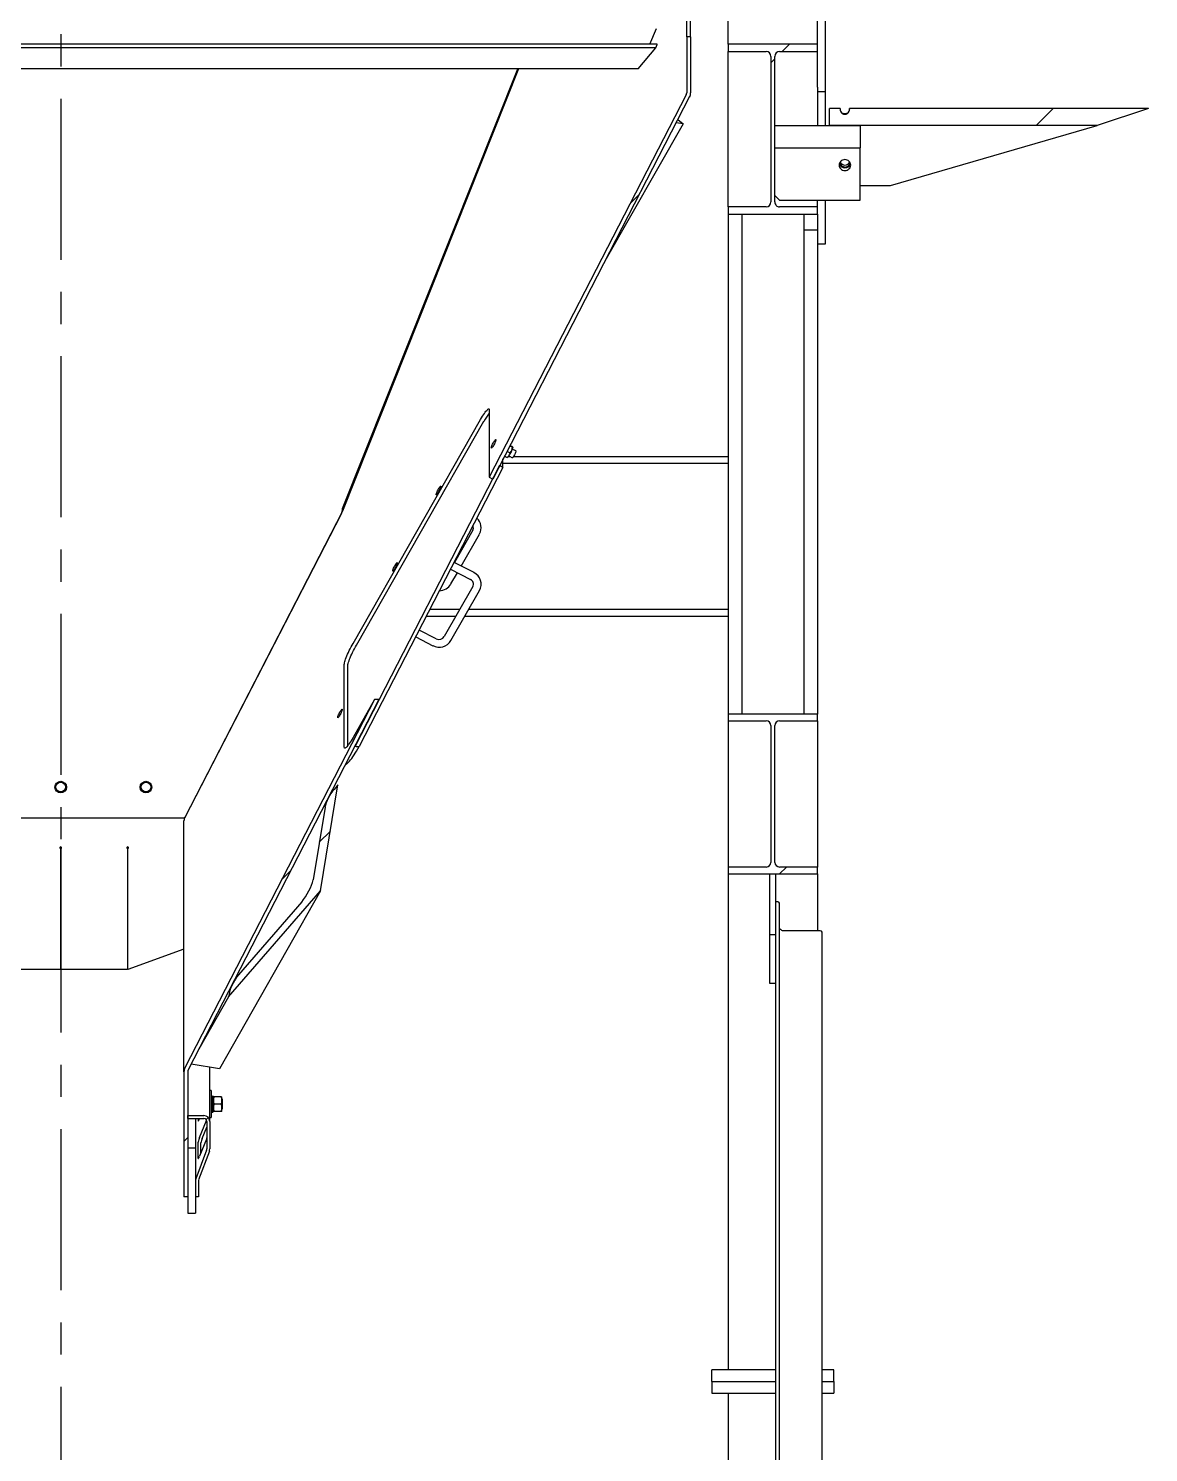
# Model space of a CAD drawing. Header units: millimetres. Extents: x 0 to 55611, y 0 to 32827.
# Drawn here: x 15139 to 16979, y 11817 to 14158 of the extents above; entities that cross this region are included whole.
import ezdxf

# ---------------------------------------------------------------- set-up
doc = ezdxf.new("R2010")
doc.units = ezdxf.units.MM
doc.header["$LTSCALE"] = 10
doc.linetypes.add('CENTER', pattern=[50.8, 31.75, -6.35, 6.35, -6.35])
doc.linetypes.add('SLD-Continua', pattern=[0])
for name, color, linetype in [('EQUIPO', 30, 'SLD-Continua'), ('FIMSA-CENTROS', 3, 'CENTER'), ('STRUC', 5, 'SLD-Continua')]:
    doc.layers.add(name, color=color, linetype=linetype)
pattern_1 = [(45, (-10791.9, -12779.9), (-404.1115, 404.1115), []), (45, (-10522.5, -12779.9), (-404.1115, 404.1115), [])]

msp = doc.modelspace()

# ---------------------------------------------------------------- hatches: boundary and pattern name
at = {"linetype": 'SLD-Continua', "lineweight": 18}
h = msp.add_hatch(dxfattribs=at)
h.set_pattern_fill('ANSI32', scale=60, style=0)
h.set_pattern_definition(pattern_1)
edge = h.paths.add_edge_path(flags=0)
edge.add_line((16226.6, 14051.9), (16226.6, 14144.1))
edge.add_line((16226.6, 14144.1), (16220.2, 14144.1))
edge.add_line((16220.2, 14144.1), (16220.2, 14051.9))
edge.add_ellipse((16213.9, 14051.9), major_axis=(0, -6.68), ratio=0.950977, start_angle=61.5585, end_angle=90, ccw=False)
edge.add_line((16219.5, 14048.8), (15895.8, 13420.3))
edge.add_line((15895.8, 13420.3), (15901.4, 13417.2))
edge.add_line((15901.4, 13417.2), (16225, 14045.6))
edge.add_ellipse((16213.9, 14051.9), major_axis=(0, -13.4), ratio=0.950977, start_angle=61.5585, end_angle=90)
h = msp.add_hatch(dxfattribs=at)
h.set_pattern_fill('ANSI32', scale=60, style=0)
h.set_pattern_definition(pattern_1)
edge = h.paths.add_edge_path(flags=0)
edge.add_line((16372.7, 14119.8), (16435, 14119.8))
edge.add_line((16435, 14119.8), (16435, 14131.7))
edge.add_line((16435, 14131.7), (16288.5, 14131.7))
edge.add_line((16288.5, 14131.7), (16288.5, 14119.8))
edge.add_line((16288.5, 14119.8), (16350.8, 14119.8))
edge.add_ellipse((16350.8, 14111.7), major_axis=(0, 8.11), ratio=0.939582, start_angle=-90, end_angle=0, ccw=False)
edge.add_line((16358.4, 14111.7), (16358.4, 13872.5))
edge.add_ellipse((16350.8, 13872.5), major_axis=(0, 8.11), ratio=0.939582, start_angle=180, end_angle=270, ccw=False)
edge.add_line((16350.8, 13864.4), (16288.5, 13864.4))
edge.add_line((16288.5, 13864.4), (16288.5, 13852.5))
edge.add_line((16288.5, 13852.5), (16435, 13852.5))
edge.add_line((16435, 13852.5), (16435, 13864.4))
edge.add_line((16435, 13864.4), (16372.7, 13864.4))
edge.add_ellipse((16372.7, 13872.5), major_axis=(0, 8.11), ratio=0.939582, start_angle=90, end_angle=180, ccw=False)
edge.add_line((16365, 13872.5), (16365, 14111.7))
edge.add_ellipse((16372.7, 14111.7), major_axis=(0, 8.11), ratio=0.939582, start_angle=0, end_angle=90, ccw=False)
h = msp.add_hatch(dxfattribs=at)
h.set_pattern_fill('ANSI32', scale=60, style=0)
h.set_pattern_definition(pattern_1)
edge = h.paths.add_edge_path(flags=0)
edge.add_line((16455, 13998.3), (16894.6, 13998.3))
edge.add_line((16894.6, 13998.3), (16978.9, 14026.2))
edge.add_line((16978.9, 14026.2), (16487.9, 14026.2))
edge.add_ellipse((16480, 14025.1), major_axis=(0, -8.45), ratio=0.939582, start_angle=-97.4371, end_angle=97.4371, ccw=False)
edge.add_line((16472.2, 14026.2), (16455, 14026.2))
edge.add_line((16455, 14026.2), (16455, 13998.3))
h = msp.add_hatch(dxfattribs=at)
h.set_pattern_fill('ANSI32', scale=60, style=0)
h.set_pattern_definition(pattern_1)
edge = h.paths.add_edge_path(flags=0)
edge.add_line((15394.2, 12237.7), (15400.5, 12237.7))
edge.add_line((15400.5, 12237.7), (15400.5, 12443.1))
edge.add_ellipse((15406.9, 12443.1), major_axis=(0, -6.68), ratio=0.950977, start_angle=241.5585, end_angle=270, ccw=False)
edge.add_line((15401.3, 12446.3), (15714.6, 13054.6))
edge.add_line((15714.6, 13054.6), (15707.4, 13054.6))
edge.add_line((15707.4, 13054.6), (15395.7, 12449.5))
edge.add_ellipse((15406.9, 12443.1), major_axis=(0, -13.4), ratio=0.950977, start_angle=241.5585, end_angle=270)
edge.add_line((15394.2, 12443.1), (15394.2, 12237.7))
h = msp.add_hatch(dxfattribs=at)
h.set_pattern_fill('ANSI32', scale=60, style=0)
h.set_pattern_definition(pattern_1)
edge = h.paths.add_edge_path(flags=0)
edge.add_line((16350.8, 12779.5), (16288.5, 12779.5))
edge.add_line((16288.5, 12779.5), (16288.5, 12768.4))
edge.add_line((16288.5, 12768.4), (16435, 12768.4))
edge.add_line((16435, 12768.4), (16435, 12779.5))
edge.add_line((16435, 12779.5), (16372.7, 12779.5))
edge.add_arc((16372.7, 12787.2), 7.62, 180, 270, ccw=False)
edge.add_line((16365, 12787.2), (16365, 13012))
edge.add_arc((16372.7, 13012), 7.62, 90, 180, ccw=False)
edge.add_line((16372.7, 13019.6), (16435, 13019.6))
edge.add_line((16435, 13019.6), (16435, 13030.7))
edge.add_line((16435, 13030.7), (16288.5, 13030.7))
edge.add_line((16288.5, 13030.7), (16288.5, 13019.6))
edge.add_line((16288.5, 13019.6), (16350.8, 13019.6))
edge.add_arc((16350.8, 13012), 7.62, 0, 90, ccw=False)
edge.add_line((16358.4, 13012), (16358.4, 12787.2))
edge.add_arc((16350.8, 12787.2), 7.62, 270, 360, ccw=False)
h = msp.add_hatch(dxfattribs=at)
h.set_pattern_fill('ANSI32', scale=60, style=0)
h.set_pattern_definition(pattern_1)
edge = h.paths.add_edge_path(flags=0)
edge.add_line((15468.8, 12573.3), (15467.6, 12566))
edge.add_line((15467.6, 12566), (15618.6, 12740.2))
edge.add_line((15618.6, 12740.2), (15647.1, 12914.5))
edge.add_line((15647.1, 12914.5), (15640.8, 12907.2))
edge.add_ellipse((15638.4, 12892.7), major_axis=(-11.5, -20.3), ratio=0.271936, start_angle=233.8042, end_angle=323.8042)
edge.add_line((15625.9, 12878.2), (15606.3, 12758.4))
edge.add_ellipse((15590.5, 12740.2), major_axis=(-14.4, -25.4), ratio=0.271936, start_angle=53.8042, end_angle=143.8042, ccw=False)
edge.add_line((15587.6, 12722.1), (15483.7, 12602.3))
edge.add_ellipse((15481.4, 12587.8), major_axis=(-11.5, -20.3), ratio=0.271936, start_angle=233.8042, end_angle=323.8042)
h = msp.add_hatch(dxfattribs=at)
h.set_pattern_fill('ANSI32', scale=60, style=0)
h.set_pattern_definition(pattern_1)
edge = h.paths.add_edge_path(flags=0)
edge.add_line((15436.5, 12316.3), (15436.5, 12361.2))
edge.add_ellipse((15427, 12361.2), major_axis=(0, 10), ratio=0.950977, start_angle=270, end_angle=360)
edge.add_line((15427, 12371.2), (15400.5, 12371.2))
edge.add_line((15400.5, 12371.2), (15400.5, 12366.2))
edge.add_line((15400.5, 12366.2), (15427, 12366.2))
edge.add_ellipse((15427, 12361.2), major_axis=(0, 5.01), ratio=0.950977, start_angle=-90, end_angle=0, ccw=False)
edge.add_line((15431.8, 12361.2), (15431.8, 12316.3))
edge.add_ellipse((15427, 12316.3), major_axis=(0, 5.01), ratio=0.950977, start_angle=248.7321, end_angle=270, ccw=False)
edge.add_line((15431.4, 12314.5), (15413.9, 12267.1))
edge.add_ellipse((15422.7, 12263.4), major_axis=(0, 10), ratio=0.950977, start_angle=68.7321, end_angle=90)
edge.add_line((15413.2, 12263.4), (15413.2, 12237.7))
edge.add_line((15413.2, 12237.7), (15418, 12237.7))
edge.add_line((15418, 12237.7), (15418, 12263.4))
edge.add_ellipse((15422.7, 12263.4), major_axis=(0, 5.01), ratio=0.950977, start_angle=68.7321, end_angle=90, ccw=False)
edge.add_line((15418.3, 12265.3), (15435.9, 12312.7))
edge.add_ellipse((15427, 12316.3), major_axis=(0, 10), ratio=0.950977, start_angle=248.7321, end_angle=270)

# ---------------------------------------------------------------- linework, layer by layer
at = {"layer": 'EQUIPO', "linetype": 'SLD-Continua', "lineweight": 25}
for p, q in [((16226.6, 14144.1), (16226.6, 15029.7)), ((16220.2, 14144.1), (16220.2, 14512.3)), ((16159.7, 14131.9), (16170.7, 14157.6)), ((16220.2, 14144.1), (16220.2, 14051.9)), ((16226.6, 14144.1), (16220.2, 14144.1)), ((16226.6, 14144.1), (16226.6, 14051.9)), ((16171.6, 14131.9), (14211.9, 14131.9)), ((16169.5, 14125.6), (14213.9, 14125.6)), ((16140.3, 14091), (16169.5, 14125.6)), ((16169.5, 14125.6), (16170.7, 14128.4)), ((16140.3, 14091), (14243.1, 14091)), ((15943.7, 14091), (15654.7, 13364.5)), ((15654.7, 13368.6), (15942.9, 14091)), ((16219.5, 14048.8), (15895.8, 13420.3)), ((16225, 14045.6), (15901.4, 13417.2)), ((16214.3, 14000.8), (16085.8, 13775.2)), ((16214.3, 14000.8), (16202.9, 14002.7)), ((16205.8, 14008.2), (16214.3, 14000.8)), ((15654.7, 13365), (15732.7, 13560.4)), ((15895.8, 13530.7), (15895.8, 13420.3)), ((15671.9, 13147), (15881.5, 13514.9)), ((15677.5, 13144.1), (15887.1, 13512)), ((15924.9, 13462.8), (15930, 13460.1)), ((15929.4, 13471.7), (15934, 13469.3)), ((15929.9, 13472.5), (15933, 13470.9)), ((15939.5, 13463.5), (15933.6, 13466.5)), ((15934.3, 13469.3), (15934.3, 13469.6)), ((15912.8, 13439.3), (15675.2, 12978)), ((15918.3, 13436.1), (15682.1, 12977.4)), ((15918.3, 13436.1), (15912.8, 13439.3)), ((15918.3, 13436.1), (15918.3, 13450.1)), ((15920.7, 13454.8), (15925.1, 13452.6)), ((15925.2, 13452.7), (15925.1, 13452.6)), ((15925.3, 13452.6), (15926, 13453.1)), ((15927.8, 13455.2), (15933.7, 13452.2)), ((15895.8, 13420.3), (15901.4, 13417.2)), ((15654.7, 13364.5), (15394.9, 12860.1)), ((15654.7, 13365), (15654.7, 13368.6)), ((15652.2, 13359.5), (15394.9, 12860.1)), ((15868.7, 13333.1), (15838.4, 13279.9)), ((15849.7, 13274.1), (15879.7, 13326.8)), ((15832.2, 13268.8), (15864.9, 13252)), ((15870.7, 13263.3), (15838, 13280.1)), ((15832.9, 13244.7), (15843.4, 13263.1)), ((15868.7, 13240.3), (15821.9, 13158.2)), ((15832.9, 13151.9), (15879.7, 13234.1)), ((15775, 13157.7), (15803, 13143.3)), ((15808.8, 13154.6), (15780.8, 13169)), ((15657.6, 12976.5), (15657.6, 13112.6)), ((15663.2, 12979), (15663.2, 13109.7)), ((15707.4, 13054.6), (15395.7, 12449.5)), ((15714.6, 13054.6), (15401.3, 12446.3)), ((15707.4, 13054.6), (15671.9, 12992.3)), ((15714.6, 13054.6), (15707.4, 13054.6)), ((15618.6, 12740.2), (15647.1, 12914.5)), ((15632.9, 12895.8), (15632, 12894.3)), ((15647.1, 12914.5), (15640.8, 12907.2)), ((15625.9, 12878.2), (15606.3, 12758.4)), ((15394.9, 12860.1), (14988.5, 12860.1)), ((15394.2, 12443.1), (15394.2, 12855.5)), ((15394.9, 12860.1), (15395.7, 12861.5)), ((15191.2, 12809.9), (15191.2, 12611.3)), ((15192.2, 12611.3), (15192.2, 12809.9)), ((15301.2, 12809.9), (15301.2, 12611.3)), ((15302.2, 12611.3), (15302.2, 12809.9)), ((15618.6, 12740.2), (15452.3, 12448.1)), ((15467.6, 12566), (15618.6, 12740.2)), ((15587.6, 12722.1), (15483.7, 12602.3)), ((15394.2, 12644.8), (15302.2, 12611.3)), ((15191.2, 12611.3), (15082.2, 12611.3)), ((15301.2, 12611.3), (15192.2, 12611.3)), ((15475.9, 12590.9), (15475, 12589.4)), ((15468.8, 12573.3), (15467.6, 12566)), ((15467.6, 12566), (15418.8, 12480.3)), ((15452.3, 12448.1), (15406.1, 12455.7)), ((15436.5, 12361.2), (15436.5, 12450.7)), ((15394.2, 12443.1), (15394.2, 12237.7)), ((15400.5, 12443.1), (15400.5, 12237.7)), ((15439.1, 12412.2), (15436.5, 12412.2)), ((15439.1, 12412.2), (15439.1, 12367.7)), ((15439.1, 12402.4), (15439.8, 12403.1)), ((15439.8, 12403.1), (15439.1, 12402.4)), ((15439.8, 12376.8), (15439.8, 12403.1)), ((15439.8, 12403.1), (15441.8, 12403.1)), ((15439.8, 12403.1), (15441.8, 12403.1)), ((15441.8, 12403.1), (15441.8, 12376.8)), ((15441.8, 12403.1), (15442.6, 12402.4)), ((15442.6, 12402.4), (15441.8, 12403.1)), ((15442.6, 12377.6), (15442.6, 12402.4)), ((15442.6, 12402.4), (15442.6, 12402.4)), ((15442.6, 12401.9), (15442.6, 12401.8)), ((15442.7, 12401.9), (15443.7, 12401.9)), ((15455.3, 12401.9), (15443.7, 12401.9)), ((15455.3, 12390), (15443.7, 12390)), ((15455.3, 12401.9), (15456.3, 12401.9)), ((15456.4, 12378.1), (15456.4, 12401.8)), ((15457.5, 12397.9), (15456.4, 12397.9)), ((15456.4, 12382), (15457.5, 12382)), ((15457.5, 12390), (15457.5, 12397.9)), ((15457.5, 12382), (15457.5, 12390)), ((15400.5, 12366.2), (15400.5, 12371.2)), ((15400.5, 12371.2), (15427, 12371.2)), ((15400.5, 12366.2), (15427, 12366.2)), ((15413.2, 12366.2), (15413.2, 12317.8)), ((15417.6, 12366.2), (15417.6, 12362.6)), ((15419.9, 12335.3), (15431.3, 12363.3)), ((15431.8, 12361.2), (15431.8, 12316.3)), ((15436.5, 12367.7), (15439.1, 12367.7)), ((15436.5, 12361.2), (15436.5, 12316.3)), ((15439.1, 12377.6), (15439.8, 12376.8)), ((15439.8, 12376.8), (15441.8, 12376.8)), ((15441.8, 12376.8), (15442.6, 12377.6)), ((15442.6, 12378.1), (15442.6, 12378)), ((15443.7, 12378), (15442.7, 12378)), ((15455.3, 12378), (15443.7, 12378)), ((15456.3, 12378), (15455.3, 12378)), ((15456.4, 12378), (15456.4, 12378.1)), ((15424.3, 12333.7), (15431.8, 12351.9)), ((15413.2, 12317.8), (15400.5, 12317.8)), ((15400.5, 12317.8), (15400.5, 12211)), ((15413.2, 12317.8), (15413.2, 12211)), ((15431.4, 12314.5), (15413.9, 12267.1)), ((15417.6, 12300.7), (15417.6, 12327.7)), ((15435.9, 12312.7), (15418.3, 12265.3)), ((15431.4, 12332.6), (15419.9, 12304.4)), ((15422, 12309.6), (15422, 12326.1)), ((15413.2, 12263.4), (15413.2, 12237.7)), ((15418, 12263.4), (15418, 12237.7)), ((15400.5, 12237.7), (15394.2, 12237.7)), ((15418, 12237.7), (15413.2, 12237.7)), ((15400.5, 12211), (15413.2, 12211))]:
    msp.add_line(p, q, dxfattribs=at)
at = {"layer": 'EQUIPO', "linetype": 'SLD-Continua', "lineweight": 25, "flags": 128}
for points in [[(15881.5, 13514.9), (15883.1, 13517.7), (15884.7, 13520.3), (15886.2, 13522.7), (15887.7, 13524.9), (15889.1, 13526.8), (15890.4, 13528.5), (15891.6, 13529.9), (15892.7, 13531), (15893.6, 13531.8), (15894.4, 13532.3), (15895, 13532.4), (15895.4, 13532.1), (15895.7, 13531.6), (15895.8, 13530.7)], [(15906.5, 13482.3), (15906.7, 13482), (15906.6, 13481.4), (15906.4, 13480.5), (15906.1, 13479.4), (15905.5, 13478), (15904.9, 13476.6), (15904.1, 13475.1), (15903.4, 13473.5), (15902.5, 13472.1), (15901.7, 13470.8), (15901, 13469.7), (15900.3, 13468.9), (15899.8, 13468.4), (15899.4, 13468.1), (15899.2, 13468.3), (15899.1, 13468.7), (15899.3, 13469.4), (15899.6, 13470.5), (15900, 13471.7), (15900.6, 13473.1), (15901.3, 13474.6), (15902.1, 13476.1), (15902.9, 13477.6), (15903.7, 13479), (15904.5, 13480.2), (15905.2, 13481.2), (15905.8, 13481.8), (15906.2, 13482.2), (15906.5, 13482.3)], [(15934.3, 13469.3), (15934.3, 13469.2), (15934.2, 13468.5), (15934, 13467.5), (15933.5, 13466.3), (15933, 13464.8), (15932.3, 13463.3), (15931.5, 13461.6), (15930.7, 13460), (15929.8, 13458.4), (15928.9, 13456.9), (15928.1, 13455.6), (15927.3, 13454.5), (15926.6, 13453.7), (15926.1, 13453.1), (15926, 13453.1)], [(15934, 13469.3), (15934.3, 13469.6), (15934.1, 13470), (15933.4, 13470.6), (15933, 13470.9)], [(15939.5, 13463.5), (15939.7, 13463.2), (15939.6, 13462.6), (15939.4, 13461.8), (15939, 13460.7), (15938.4, 13459.4), (15937.8, 13458.1), (15937.1, 13456.7), (15936.4, 13455.4), (15935.7, 13454.3), (15935, 13453.3), (15934.4, 13452.6), (15934, 13452.3), (15933.7, 13452.2), (15933.7, 13452.2)], [(15816.1, 13405.3), (15816.2, 13405.1), (15816.2, 13404.5), (15815.9, 13403.6), (15815.6, 13402.5), (15815, 13401.1), (15814.4, 13399.7), (15813.7, 13398.1), (15812.9, 13396.6), (15812, 13395.2), (15811.2, 13393.9), (15810.5, 13392.8), (15809.8, 13392), (15809.3, 13391.4), (15808.9, 13391.2), (15808.7, 13391.3), (15808.6, 13391.8), (15808.8, 13392.5), (15809.1, 13393.5), (15809.5, 13394.8), (15810.1, 13396.2), (15810.8, 13397.7), (15811.6, 13399.2), (15812.4, 13400.7), (15813.2, 13402.1), (15814, 13403.3), (15814.7, 13404.2), (15815.3, 13404.9), (15815.8, 13405.3), (15816.1, 13405.3)], [(15744.6, 13279.9), (15744.8, 13279.6), (15744.7, 13279), (15744.5, 13278.2), (15744.1, 13277), (15743.6, 13275.7), (15743, 13274.2), (15742.2, 13272.7), (15741.4, 13271.2), (15740.6, 13269.8), (15739.8, 13268.5), (15739.1, 13267.4), (15738.4, 13266.5), (15737.9, 13266), (15737.5, 13265.8), (15737.3, 13265.9), (15737.2, 13266.3), (15737.3, 13267.1), (15737.6, 13268.1), (15738.1, 13269.3), (15738.7, 13270.7), (15739.4, 13272.2), (15740.1, 13273.8), (15741, 13275.3), (15741.8, 13276.6), (15742.5, 13277.8), (15743.2, 13278.8), (15743.8, 13279.5), (15744.3, 13279.9), (15744.6, 13279.9)], [(15657.6, 13112.6), (15657.7, 13113.8), (15658, 13115.3), (15658.4, 13117.1), (15659.1, 13119.1), (15659.8, 13121.4), (15660.8, 13123.9), (15661.8, 13126.5), (15663, 13129.3), (15664.3, 13132.2), (15665.7, 13135.2), (15667.2, 13138.2), (15668.7, 13141.2), (15670.3, 13144.1), (15671.9, 13147)], [(15663.2, 13109.7), (15663.3, 13110.9), (15663.6, 13112.4), (15664, 13114.2), (15664.6, 13116.2), (15665.4, 13118.5), (15666.3, 13121), (15667.4, 13123.6), (15668.6, 13126.4), (15669.9, 13129.3), (15671.3, 13132.3), (15672.8, 13135.3), (15674.3, 13138.3), (15675.9, 13141.2), (15677.5, 13144.1)], [(15654.1, 13039.1), (15654.3, 13038.8), (15654.2, 13038.2), (15654, 13037.3), (15653.6, 13036.2), (15653.1, 13034.9), (15652.5, 13033.4), (15651.7, 13031.9), (15650.9, 13030.4), (15650.1, 13028.9), (15649.3, 13027.6), (15648.6, 13026.5), (15647.9, 13025.7), (15647.4, 13025.2), (15647, 13025), (15646.8, 13025.1), (15646.7, 13025.5), (15646.8, 13026.3), (15647.1, 13027.3), (15647.6, 13028.5), (15648.2, 13029.9), (15648.9, 13031.4), (15649.7, 13032.9), (15650.5, 13034.4), (15651.3, 13035.8), (15652.1, 13037), (15652.8, 13038), (15653.4, 13038.7), (15653.8, 13039), (15654.1, 13039.1)], [(15671.9, 12992.3), (15670.3, 12989.6), (15668.7, 12987), (15667.2, 12984.6), (15665.7, 12982.4), (15664.3, 12980.4), (15663, 12978.7), (15661.8, 12977.3), (15660.8, 12976.2), (15659.8, 12975.4), (15659.1, 12975), (15658.4, 12974.9), (15658, 12975.1), (15657.7, 12975.7), (15657.6, 12976.5)], [(15659.6, 12947.9), (15659.7, 12947.9), (15660.7, 12948.4), (15661.8, 12949.2), (15663.1, 12950.3), (15664.6, 12951.8), (15666.2, 12953.6), (15667.9, 12955.7), (15669.7, 12958.1), (15671.6, 12960.7), (15673.6, 12963.7), (15675.6, 12966.8), (15677.7, 12970.2), (15679.9, 12973.7), (15682.1, 12977.4)], [(15442.8, 12397.9), (15442.9, 12399.1), (15443.7, 12401.9)], [(15443.7, 12378), (15442.8, 12381.2), (15442.8, 12382)], [(15417.6, 12362.6), (15417.6, 12362.3), (15417.7, 12362.2), (15418, 12362.4), (15418.2, 12362.8), (15418.6, 12363.4), (15419, 12364.2), (15419.4, 12365.2), (15419.9, 12366.2)], [(15417.6, 12300.7), (15417.6, 12300.4), (15417.7, 12300.4), (15418, 12300.6), (15418.2, 12301), (15418.6, 12301.6), (15419, 12302.4), (15419.4, 12303.3), (15419.9, 12304.4)]]:
    msp.add_lwpolyline(points, dxfattribs=at)
at = {"layer": 'EQUIPO', "linetype": 'SLD-Continua', "lineweight": 25}
for centre, radius in [((15191.7, 12910.9), 9.53), ((15191.7, 12910.9), 8.06), ((15191.7, 12910.9), 7.94), ((15331.7, 12910.9), 9.53), ((15331.7, 12910.9), 8.06), ((15331.7, 12910.9), 7.94)]:
    msp.add_circle(centre, radius, dxfattribs=at)
for centre, radius, start, end in [((15982.8, 13459.1), 109.4, 142.7399, 151.0986), ((15917.5, 13462.9), 12.8, 306.1787, 347.4638), ((15918.4, 13470.6), 15.6, 317.9378, 355.3572), ((15832.8, 13314.3), 186.2, 163.0267, 165.9354), ((15728.9, 13327.3), 83.2, 153.0929, 157.2377), ((15861.9, 13337.1), 7.83, 329.3743, 24.7096), ((15861.6, 13337.2), 20.8, 330.2492, 48.4972), ((15861.3, 13244.4), 8.42, 331.1755, 64.7731), ((15861.3, 13244.4), 21.1, 330.6376, 63.5951), ((15813.7, 13255.7), 22.1, 270.7955, 330.0272), ((15813.4, 13163.4), 22.6, 242.453, 329.5486), ((15813.4, 13163.4), 9.91, 242.0773, 328.523), ((15406.4, 12855.5), 12.2, 150.9931, 179.9449), ((15191.7, 12811.3), 1.5, 289.4712, 250.5288), ((15301.7, 12811.3), 1.5, 289.4712, 250.5288), ((15460.1, 12395.9), 17.5, 160.1116, 199.9379), ((15460.1, 12384), 17.5, 160.0613, 199.8892), ((15438.9, 12395.9), 17.5, 340.0613, 19.8892), ((15438.9, 12384), 17.5, 340.1116, 19.9379), ((15448.3, 12322.5), 31.2, 155.809, 170.4334), ((15452.7, 12320.9), 31.2, 155.809, 170.4334), ((15427.4, 12334.3), 4.33, 337.6939, 359.9687)]:
    msp.add_arc(centre, radius, start, end, dxfattribs=at)
for centre, major_axis, ratio, start_param, end_param in [((16168.3, 14125.6), (3.33, 6.33), 0.131761, 5.252916, 6.352474), ((16213.9, 14051.9), (0, -6.68), 0.950977, 1.074398, 1.570796), ((16213.9, 14051.9), (0, -13.4), 0.950977, 1.074398, 1.570796), ((15380.6, 13151.7), (-325.5, 167.7), 0.14729, 2.771332, 2.823287), ((15638.4, 12892.7), (-11.5, -20.3), 0.271936, 4.080653, 5.651449), ((15590.5, 12740.2), (-14.4, -25.4), 0.271936, 0.93906, 2.509856), ((15481.4, 12587.8), (-11.5, -20.3), 0.271936, 4.080653, 5.651449), ((15406.9, 12443.1), (0, -13.4), 0.950977, 4.215991, 4.712389), ((15406.9, 12443.1), (0, -6.68), 0.950977, 4.215991, 4.712389), ((15427, 12361.2), (0, 10), 0.950977, 4.712389, 6.283185), ((15427, 12361.2), (0, 5.01), 0.950977, 4.712389, 6.283185), ((15427, 12316.3), (0, 5.01), 0.950977, 4.341194, 4.712389), ((15427, 12316.3), (0, 10), 0.950977, 4.341194, 4.712389), ((15422.7, 12263.4), (0, 10), 0.950977, 1.199601, 1.570796), ((15422.7, 12263.4), (0, 5.01), 0.950977, 1.199601, 1.570796)]:
    msp.add_ellipse(centre, major_axis=major_axis, ratio=ratio, start_param=start_param, end_param=end_param, dxfattribs=at)
at = {"layer": 'FIMSA-CENTROS', "ltscale": 0.833333}
msp.add_line((15191.7, 17005.5), (15191.7, 9477.2), dxfattribs=at)
at = {"layer": 'STRUC', "linetype": 'SLD-Continua', "lineweight": 25}
for p, q in [((16288.5, 14131.7), (16288.5, 14290.1)), ((16447.7, 14253.5), (16447.7, 14053.3)), ((16435, 14131.7), (16435, 14216.3)), ((16288.5, 14131.7), (16288.5, 14119.8)), ((16435, 14131.7), (16288.5, 14131.7)), ((16288.5, 13864.4), (16288.5, 14119.8)), ((16288.5, 14119.8), (16350.8, 14119.8)), ((16358.4, 14111.7), (16358.4, 13872.5)), ((16365, 13872.5), (16365, 14111.7)), ((16372.7, 14119.8), (16435, 14119.8)), ((16435, 14119.8), (16435, 14131.7)), ((16435, 14061), (16435, 14119.8)), ((16435, 14061), (16435, 14053.3)), ((16447.7, 14053.3), (16435, 14053.3)), ((16435, 14053.3), (16435, 13998.3)), ((16447.7, 14053.3), (16447.7, 13998.3)), ((16455, 13998.3), (16455, 14026.2)), ((16472.2, 14026.2), (16455, 14026.2)), ((16978.9, 14026.2), (16487.9, 14026.2)), ((16978.9, 14026.2), (16894.6, 13998.3)), ((16365, 13961.2), (16365, 13998.3)), ((16365, 13998.3), (16505, 13998.3)), ((16894.6, 13998.3), (16455, 13998.3)), ((16505, 13998.3), (16505, 13961.2)), ((16555, 13899.5), (16894.6, 13998.3)), ((16365, 13961.2), (16505, 13961.2)), ((16505, 13875.7), (16505, 13961.2)), ((16488, 13937.4), (16487.9, 13938)), ((16365, 13882.9), (16372.7, 13875.7)), ((16505, 13899.5), (16555, 13899.5)), ((16350.8, 13864.4), (16288.5, 13864.4)), ((16288.5, 13864.4), (16288.5, 13852.5)), ((16372.7, 13875.7), (16505, 13875.7)), ((16435, 13864.4), (16372.7, 13864.4)), ((16435, 13864.4), (16435, 13875.7)), ((16435, 13852.5), (16435, 13864.4)), ((16447.7, 13875.7), (16447.7, 13803.3)), ((16288.5, 13852.5), (16435, 13852.5)), ((16288.5, 13852.5), (16288.5, 13030.7)), ((16310.9, 13852.5), (16310.9, 13030.7)), ((16412.5, 13852.5), (16412.5, 13030.7)), ((16435, 13852.5), (16435, 13803.3)), ((16435, 13825.9), (16412.5, 13825.9)), ((16435, 13803.3), (16435, 13030.7)), ((16447.7, 13803.3), (16435, 13803.3)), ((15685.8, 13442.6), (15685.7, 13442.6)), ((15690.2, 13453.7), (15690.1, 13453.7)), ((16288.5, 13442.6), (15918.3, 13442.6)), ((15922.8, 13453.7), (15920.2, 13453.7)), ((15930.7, 13453.7), (15926.7, 13453.7)), ((16288.5, 13453.7), (15935.3, 13453.7)), ((15847.1, 13202.5), (15798, 13202.5)), ((16288.5, 13202.5), (15861.7, 13202.5)), ((15840.8, 13191.4), (15792.3, 13191.4)), ((16288.5, 13191.4), (15855.4, 13191.4)), ((16288.5, 13030.7), (16288.5, 13019.6)), ((16435, 13030.7), (16288.5, 13030.7)), ((16288.5, 13019.6), (16350.8, 13019.6)), ((16288.5, 13019.6), (16288.5, 12779.5)), ((16358.4, 13012), (16358.4, 12787.2)), ((16365, 12787.2), (16365, 13012)), ((16372.7, 13019.6), (16435, 13019.6)), ((16435, 13019.6), (16435, 13030.7)), ((16435, 13019.6), (16435, 12779.5)), ((16288.5, 12779.5), (16288.5, 12768.4)), ((16350.8, 12779.5), (16288.5, 12779.5)), ((16435, 12779.5), (16372.7, 12779.5)), ((16435, 12768.4), (16435, 12779.5)), ((16288.5, 12768.4), (16435, 12768.4)), ((16288.5, 12768.4), (16288.5, 11953.1)), ((16357, 12668.4), (16357, 12768.4)), ((16366.5, 12668.4), (16366.5, 12768.4)), ((16435, 12768.4), (16435, 12674.5)), ((16369.7, 12722.3), (16366.5, 12722.3)), ((16372.8, 11439), (16372.8, 12720.1)), ((16366.5, 12668.4), (16357, 12668.4)), ((16357, 12588.4), (16357, 12668.4)), ((16366.5, 12646.5), (16366.5, 12668.4)), ((16439.5, 12674.5), (16380.8, 12674.5)), ((16442.7, 11337), (16442.7, 12672.3)), ((16366.5, 11534.1), (16366.5, 12646.5)), ((16366.5, 12588.4), (16357, 12588.4)), ((16261.7, 11934.1), (16261.7, 11953.1)), ((16366.5, 11953.1), (16261.7, 11953.1)), ((16461.7, 11953.1), (16442.7, 11953.1)), ((16461.7, 11934.1), (16461.7, 11953.1)), ((16261.7, 11934.1), (16366.5, 11934.1)), ((16261.7, 11934.1), (16261.7, 11915)), ((16261.7, 11915), (16366.5, 11915)), ((16288.5, 11915), (16288.5, 11443.1)), ((16442.7, 11934.1), (16461.7, 11934.1)), ((16442.7, 11915), (16461.7, 11915)), ((16461.7, 11934.1), (16461.7, 11915))]:
    msp.add_line(p, q, dxfattribs=at)
at = {"layer": 'STRUC', "linetype": 'SLD-Continua', "lineweight": 25, "flags": 128}
for points in [[(16472.1, 14025.2), (16472.1, 14024.6), (16472.4, 14023), (16473.1, 14021.6), (16474.1, 14020.3), (16475.3, 14019.2), (16476.8, 14018.4), (16478.4, 14017.9), (16480, 14017.7), (16481.7, 14017.9), (16483.3, 14018.4), (16484.8, 14019.2), (16486, 14020.3), (16487, 14021.6), (16487.6, 14023), (16487.9, 14024.6), (16488, 14025.2)], [(16480, 13924.1), (16481.9, 13924.3), (16483.7, 13924.8), (16485.3, 13925.6), (16486.8, 13926.7), (16488, 13928.1), (16488.8, 13929.6), (16489.4, 13931.3), (16489.6, 13933), (16489.4, 13934.8), (16488.8, 13936.5), (16488, 13938), (16486.8, 13939.4), (16485.3, 13940.5), (16483.7, 13941.3), (16481.9, 13941.8), (16480, 13942), (16478.2, 13941.8), (16476.4, 13941.3), (16474.7, 13940.5), (16473.3, 13939.4), (16472.1, 13938), (16471.2, 13936.5), (16470.7, 13934.8), (16470.5, 13933), (16470.7, 13931.3), (16471.2, 13929.6), (16472.1, 13928.1), (16473.3, 13926.7), (16474.7, 13925.6), (16476.4, 13924.8), (16478.2, 13924.3), (16480, 13924.1)], [(16472.1, 13938), (16472.1, 13936.6), (16472.5, 13935), (16473.2, 13933.5), (16474.3, 13932.2), (16475.6, 13931.2), (16477.1, 13930.5), (16478.7, 13930), (16480.5, 13929.9), (16482.2, 13930.2), (16483.7, 13930.8), (16485.2, 13931.7), (16486.4, 13932.9), (16487.2, 13934.2), (16487.8, 13935.8), (16488, 13937.4), (16488, 13937.4)], [(16380.8, 12674.5), (16379.2, 12674.6), (16377.7, 12674.9), (16376.4, 12675.4), (16375.2, 12676.1), (16374.2, 12676.9), (16373.4, 12677.8), (16373, 12678.8), (16372.8, 12679.9)]]:
    msp.add_lwpolyline(points, dxfattribs=at)
at = {"layer": 'STRUC', "linetype": 'SLD-Continua', "lineweight": 25}
for centre, radius, start, end in [((16479.9, 13937.9), 9.46, 196.4724, 271.0204), ((16480, 13941.2), 8.07, 199.8962, 340.1038), ((16480.3, 13937.8), 9.38, 268.5894, 343.9178), ((16350.8, 13012), 7.62, 0, 90), ((16372.7, 13012), 7.62, 90, 180), ((16350.8, 12787.2), 7.62, 270, 0), ((16372.7, 12787.2), 7.62, 180, 270), ((16370.1, 12719.5), 2.82, 12.591, 98.5876), ((16439.9, 12671.7), 2.82, 12.591, 98.5876)]:
    msp.add_arc(centre, radius, start, end, dxfattribs=at)
for centre, major_axis, start_param, end_param in [((16350.8, 14111.7), (0, 8.11), 4.712389, 6.283185), ((16372.7, 14111.7), (0, 8.11), 0, 1.570796), ((16480, 14025.1), (0, -8.45), 4.582588, 7.983783), ((16350.8, 13872.5), (0, 8.11), 3.141593, 4.712389), ((16372.7, 13872.5), (0, 8.11), 1.570796, 3.141593)]:
    msp.add_ellipse(centre, major_axis=major_axis, ratio=0.939582, start_param=start_param, end_param=end_param, dxfattribs=at)

doc.saveas('drawing.dxf')
